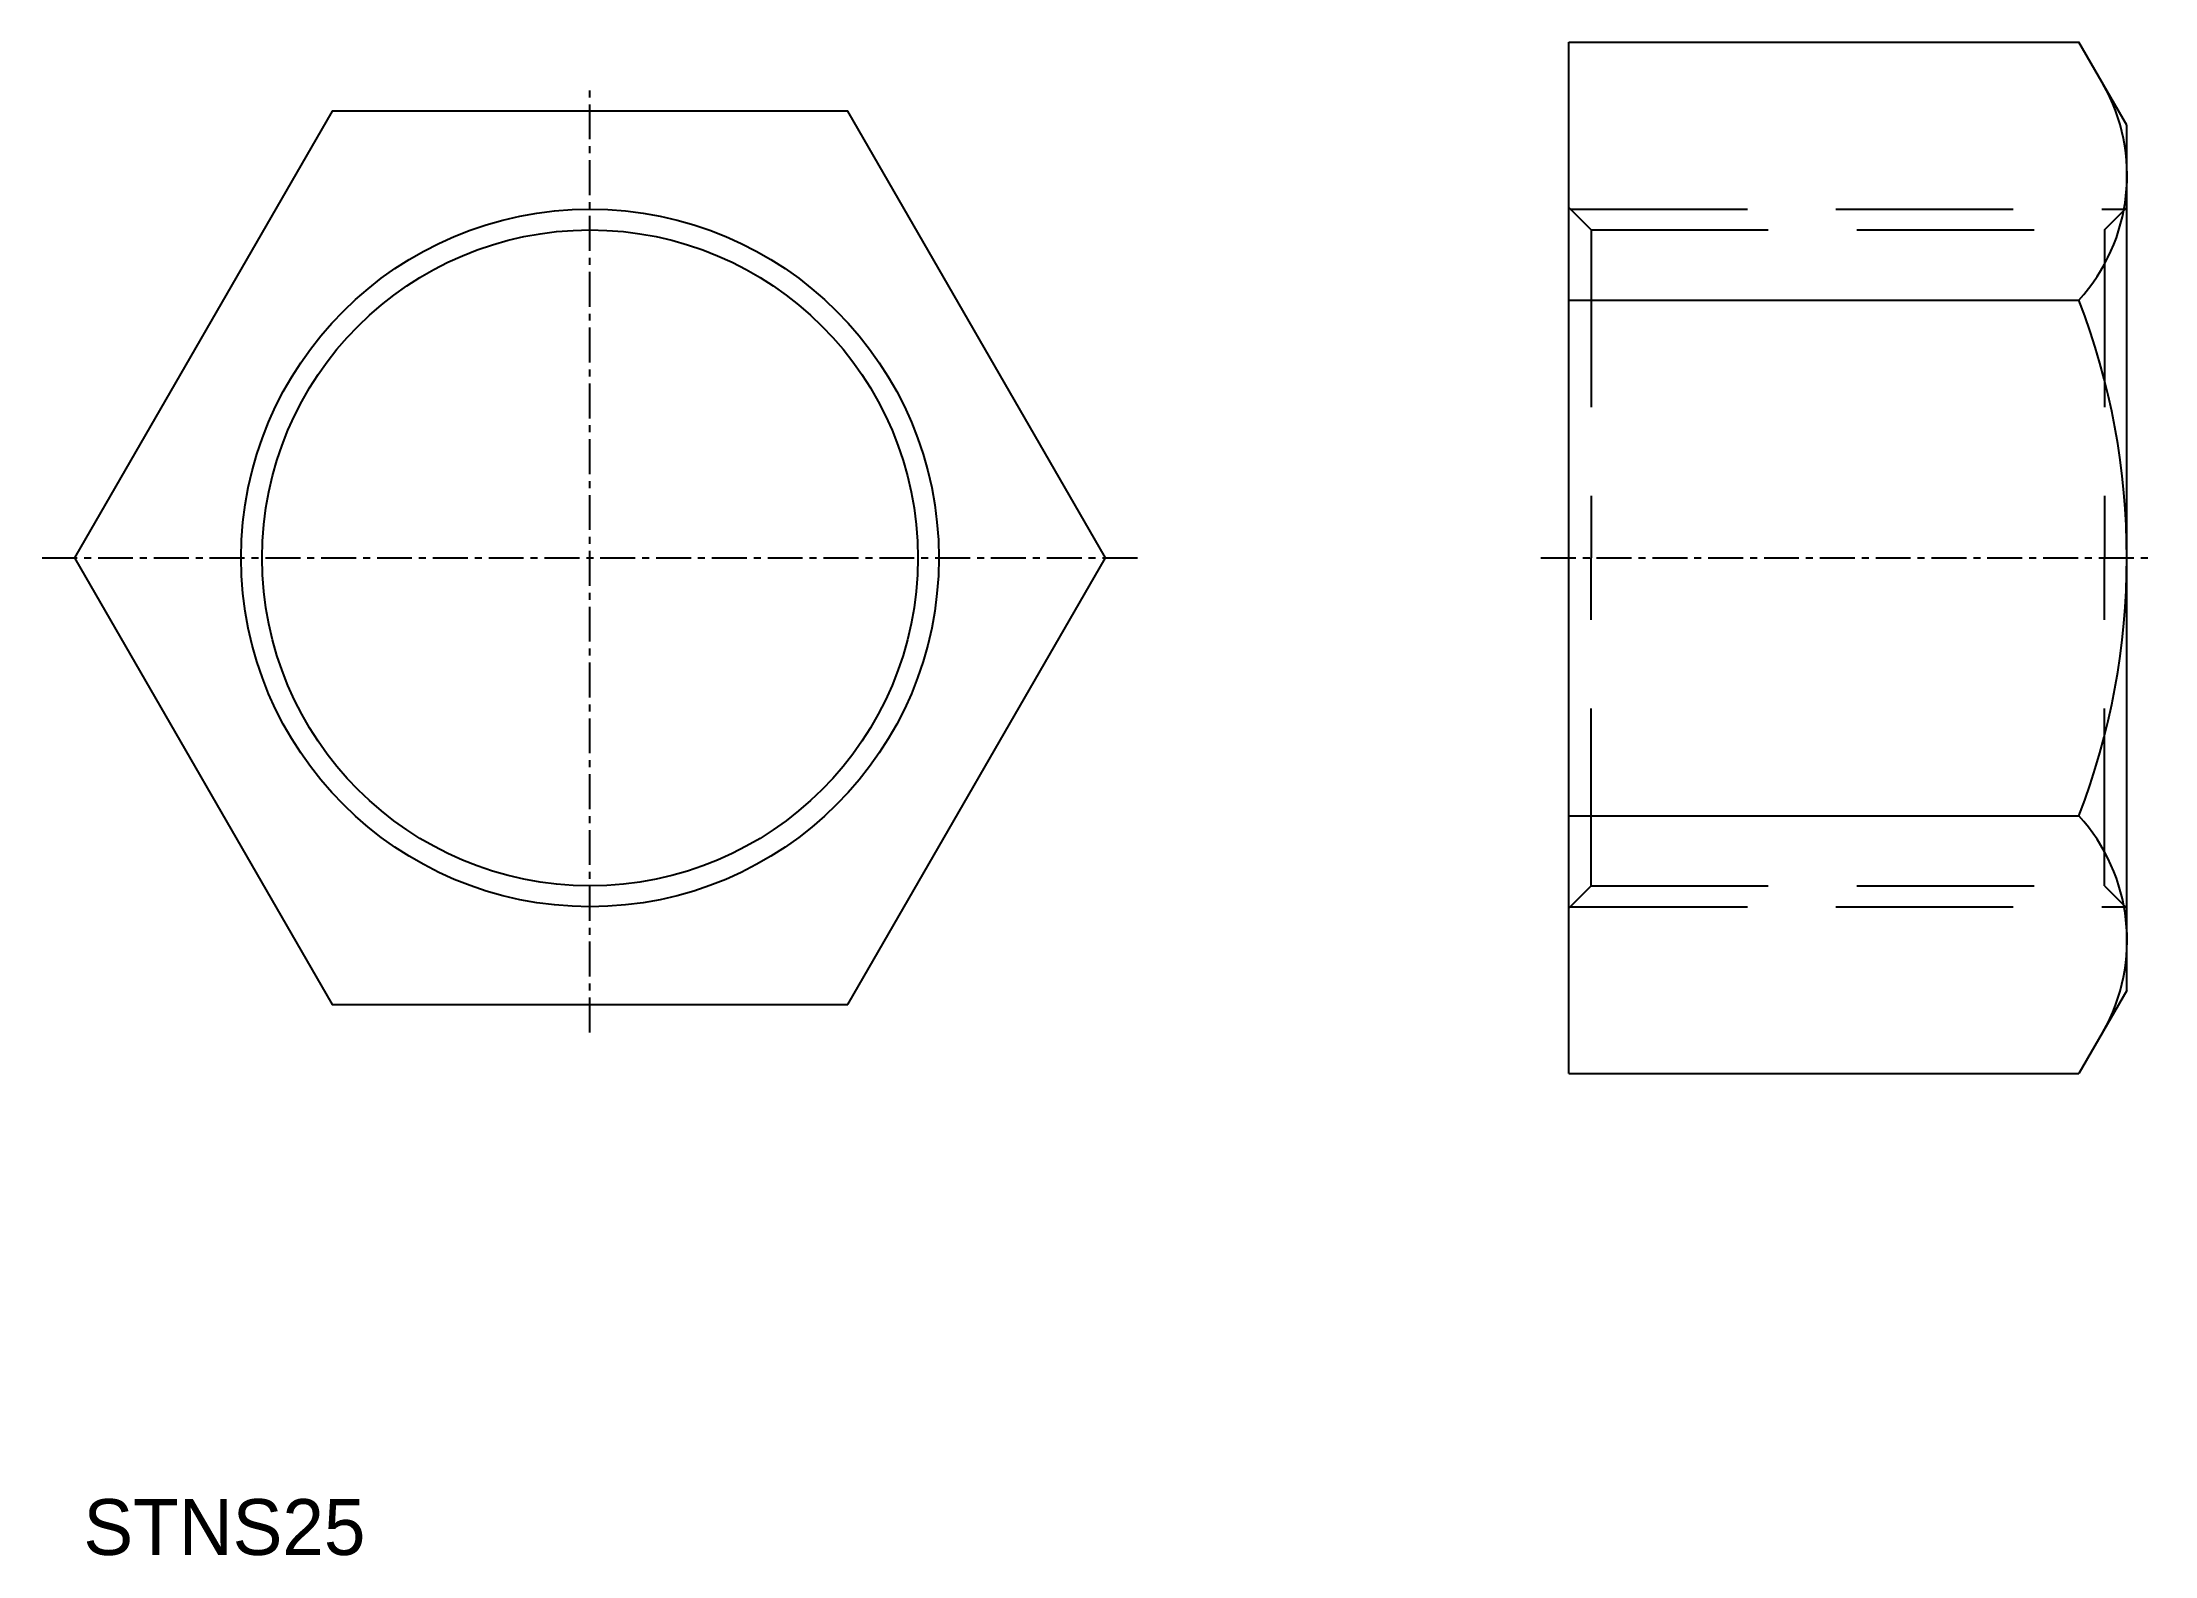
# Model space of a CAD drawing. Extents: x -29.9 to 45.8, y -1.2 to 53.
import ezdxf

# ---------------------------------------------------------------- set-up
doc = ezdxf.new("R2010")
doc.units = 0
doc.linetypes.add('CENTER', pattern=[2, 1.25, -0.25, 0.25, -0.25])
doc.linetypes.add('HIDDEN', pattern=[9.525, 6.35, -3.175])
doc.layers.get('0').update_dxf_attribs({"linetype": 'CONTINUOUS'})
doc.layers.add('18-1-HID', color=4, linetype='HIDDEN')
doc.layers.add('CENTER', color=1, linetype='CENTER')

msp = doc.modelspace()

# ---------------------------------------------------------------- linework, layer by layer
at = {"color": 7, "linetype": 'CONTINUOUS'}
for p, q in [((24.826, 16.076), (24.826, 53.027)), ((24.826, 53.027), (43.108, 53.027)), ((44.826, 50.052), (43.108, 53.027)), ((44.826, 19.052), (44.826, 50.052)), ((24.826, 43.789), (43.108, 43.789)), ((24.826, 25.314), (43.108, 25.314)), ((44.826, 19.052), (43.108, 16.076)), ((24.826, 16.076), (43.108, 16.076))]:
    msp.add_line(p, q, dxfattribs=at)
msp.add_lwpolyline([(-1.012, 18.552), (8.225, 34.552), (-1.012, 50.552), (-19.487, 50.552), (-28.725, 34.552), (-19.487, 18.552)], close=True, dxfattribs=at)
at = {"color": 3, "linetype": 'CONTINUOUS'}
msp.add_circle((-10.25, 34.552), 12.5, dxfattribs=at)
at = {"color": 7, "linetype": 'CONTINUOUS'}
msp.add_circle((-10.25, 34.552), 11.75, dxfattribs=at)
for centre, radius, start, end in [((38.196, 48.256), 6.64, 317.71954, 29.63283), ((19.128, 34.552), 25.698, 338.93226, 21.06774), ((38.196, 20.847), 6.64, 330.36717, 42.28046)]:
    msp.add_arc(centre, radius, start, end, dxfattribs=at)
at = {"layer": '18-1-HID', "color": 4, "linetype": 'HIDDEN'}
for p, q in [((24.826, 47.102), (25.626, 46.302)), ((24.876, 47.052), (44.776, 47.052)), ((44.026, 46.302), (44.826, 47.102)), ((25.626, 46.302), (44.026, 46.302)), ((25.626, 46.302), (25.626, 34.552)), ((44.026, 46.302), (44.026, 34.552)), ((25.626, 22.802), (25.626, 34.552)), ((44.026, 22.802), (44.026, 34.552)), ((24.826, 22.002), (25.626, 22.802)), ((25.626, 22.802), (44.026, 22.802)), ((44.026, 22.802), (44.826, 22.002)), ((24.876, 22.052), (44.776, 22.052))]:
    msp.add_line(p, q, dxfattribs=at)
at = {"layer": 'CENTER', "color": 1, "linetype": 'CENTER'}
for p, q in [((-10.25, 17.552), (-10.25, 51.552)), ((-29.88, 34.552), (9.38, 34.552)), ((23.826, 34.552), (45.826, 34.552))]:
    msp.add_line(p, q, dxfattribs=at)

# ---------------------------------------------------------------- texts
at = {"color": 7, "linetype": 'CONTINUOUS'}
msp.add_text('STNS25', height=2, dxfattribs=at).set_placement((-28.406, -1.172))

doc.saveas('drawing.dxf')
